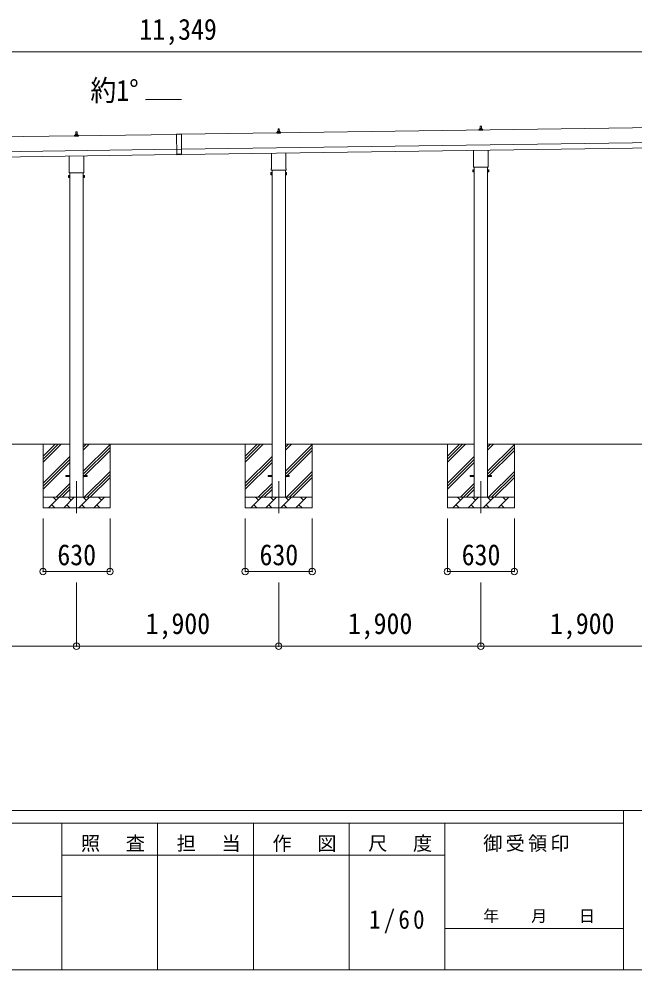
# Model space of a CAD drawing. Units: millimetres at full size, sheet at 1:60. Extents: x -16864 to 16864, y -11640 to 11640.
# Drawn here: x 5000 to 10789, y -11640 to -2696 of the extents above; entities that cross this region are included whole.
import ezdxf
from ezdxf.enums import TextEntityAlignment as Align

# ---------------------------------------------------------------- set-up
doc = ezdxf.new("R2010")
doc.units = ezdxf.units.MM
doc.header["$LTSCALE"] = 60
doc.header["$PDMODE"] = 32
doc.header["$PDSIZE"] = 60
doc.linetypes.add('CHAIN1', pattern=[8, 5, -1, 1, -1])
for name, color, linetype, lineweight in [('0-1_Defpoints', 7, 'CHAIN1', 9), ('0-2_TEXT1', 4, 'Continuous', 9), ('0-3_SHAPE', 7, 'Continuous', 9), ('0-7_PARTS2', 7, 'Continuous', 9), ('0-8_TABLE1', 6, 'Continuous', 9), ('F-0', 7, 'Continuous', 9)]:
    doc.layers.add(name, color=color, linetype=linetype, lineweight=lineweight)
doc.styles.add('ＭＳ ゴシック', font='')
doc.styles.get('ＭＳ ゴシック').set_extended_font_data('MS Gothic')

msp = doc.modelspace()

# ---------------------------------------------------------------- linework, layer by layer
at = {"layer": '0-1_Defpoints'}
for p, q in [((5540.59, -7043.97), (5540.59, -7392.97)), ((7440.59, -7043.97), (7440.59, -7392.97)), ((9340.59, -7043.97), (9340.59, -7392.97))]:
    msp.add_line(p, q, dxfattribs=at)
at = {"layer": '0-2_TEXT1'}
for p, q in [((6528.49, -3453.14), (6192.49, -3457.94)), ((12131.27, -3700.56), (6525.65, -3780.64)), ((7430.9, -3758.93), (7430.9, -3754.72)), ((7431.9, -3754.72), (7449.9, -3754.72)), ((7434.9, -3754.72), (7435.62, -3731.19)), ((7436.62, -3730.22), (7445.17, -3730.22)), ((7446.17, -3731.19), (7446.9, -3754.72)), ((7450.9, -3758.93), (7450.9, -3754.72)), ((9322.65, -3743.07), (9322.65, -3735.36)), ((9359.15, -3743.07), (9322.65, -3743.07)), ((9323.03, -3734.57), (9358.76, -3734.57)), ((9323.41, -3734.39), (9330.13, -3732.76)), ((9330.51, -3732.57), (9351.28, -3732.57)), ((9330.9, -3731.79), (9330.9, -3727.57)), ((9331.9, -3727.57), (9349.9, -3727.57)), ((9334.9, -3727.57), (9335.62, -3704.05)), ((9336.62, -3703.07), (9345.17, -3703.07)), ((9346.17, -3704.05), (9346.9, -3727.57)), ((9350.9, -3731.79), (9350.9, -3727.57)), ((9358.38, -3734.39), (9351.66, -3732.76)), ((9359.15, -3743.07), (9359.15, -3735.36)), ((6480.66, -3781.28), (850.19, -3861.72)), ((5522.65, -3797.36), (5522.65, -3789.65)), ((5559.15, -3797.36), (5522.65, -3797.36)), ((5523.03, -3788.86), (5558.76, -3788.86)), ((5523.41, -3788.67), (5530.13, -3787.04)), ((5530.51, -3786.86), (5551.28, -3786.86)), ((5530.9, -3786.07), (5530.9, -3781.86)), ((5531.9, -3781.86), (5549.9, -3781.86)), ((5534.9, -3781.86), (5535.62, -3758.33)), ((5536.62, -3757.36), (5545.17, -3757.36)), ((5546.17, -3758.33), (5546.9, -3781.86)), ((5550.9, -3786.07), (5550.9, -3781.86)), ((5558.38, -3788.67), (5551.66, -3787.04)), ((5559.15, -3797.36), (5559.15, -3789.65)), ((6480.64, -3780.28), (6525.64, -3779.64)), ((6480.64, -3780.28), (6483.39, -3972.76)), ((6525.65, -3780.64), (6480.66, -3781.28)), ((6525.64, -3779.64), (6528.39, -3972.12)), ((6527.65, -3920.62), (12133.27, -3840.54)), ((7422.65, -3770.22), (7422.65, -3762.5)), ((7459.15, -3770.22), (7422.65, -3770.22)), ((7423.03, -3761.72), (7458.76, -3761.72)), ((7423.41, -3761.53), (7430.13, -3759.9)), ((7430.51, -3759.72), (7451.28, -3759.72)), ((7458.38, -3761.53), (7451.66, -3759.9)), ((7459.15, -3770.22), (7459.15, -3762.5)), ((852.19, -4001.7), (6482.66, -3921.27)), ((6527.67, -3921.62), (6482.67, -3922.27)), ((6528.37, -3970.62), (12133.99, -3890.54)), ((9272.29, -4077.06), (9272.29, -3931.42)), ((9408.89, -3929.47), (9408.89, -4077.06)), ((852.91, -4051.7), (6483.37, -3971.26)), ((5472.29, -4131.35), (5472.29, -3985.71)), ((5608.89, -3983.75), (5608.89, -4131.35)), ((6528.32, -3967.12), (6483.32, -3967.76)), ((6528.39, -3972.12), (6483.39, -3972.76)), ((7372.29, -4104.2), (7372.29, -3958.56)), ((7508.89, -3956.61), (7508.89, -4104.2)), ((7370.59, -4112.98), (7370.59, -4107.48)), ((7510.59, -4107.48), (7510.59, -4112.98)), ((9270.59, -4085.83), (9270.59, -4080.33)), ((9408.53, -4089.33), (9272.65, -4089.33)), ((9278.09, -4089.33), (9278.09, -7193.97)), ((9403.09, -7193.97), (9403.09, -4089.33)), ((9410.59, -4080.33), (9410.59, -4085.83)), ((5466.59, -4169.62), (5467.35, -4168.3)), ((5466.59, -4169.62), (5466.59, -4186.62)), ((5466.59, -4186.62), (5467.35, -4187.93)), ((5473.59, -4173.21), (5467.35, -4173.21)), ((5473.59, -4183.03), (5467.35, -4183.03)), ((5473.59, -4187.93), (5467.35, -4187.93)), ((5470.59, -4140.12), (5470.59, -4134.62)), ((5608.53, -4143.62), (5472.65, -4143.62)), ((5476.09, -4187.32), (5473.59, -4187.32)), ((5478.09, -4143.62), (5478.09, -7193.97)), ((5603.09, -7193.97), (5603.09, -4143.62)), ((5605.09, -4187.32), (5607.59, -4187.32)), ((5607.59, -4173.21), (5613.83, -4173.21)), ((5607.59, -4183.03), (5613.83, -4183.03)), ((5607.59, -4187.93), (5613.83, -4187.93)), ((5610.59, -4134.62), (5610.59, -4140.12)), ((5614.59, -4169.62), (5613.83, -4168.3)), ((5614.59, -4186.62), (5613.83, -4187.93)), ((5614.59, -4169.62), (5614.59, -4186.62)), ((7366.59, -4142.48), (7367.35, -4141.16)), ((7366.59, -4142.48), (7366.59, -4159.48)), ((7366.59, -4159.48), (7367.35, -4160.79)), ((7373.59, -4146.07), (7367.35, -4146.07)), ((7373.59, -4155.88), (7367.35, -4155.88)), ((7373.59, -4160.79), (7367.35, -4160.79)), ((7508.53, -4116.48), (7372.65, -4116.48)), ((7376.09, -4160.18), (7373.59, -4160.18)), ((7378.09, -4116.48), (7378.09, -7193.97)), ((7503.09, -7193.97), (7503.09, -4116.48)), ((7505.09, -4160.18), (7507.59, -4160.18)), ((7507.59, -4146.07), (7513.83, -4146.07)), ((7507.59, -4155.88), (7513.83, -4155.88)), ((7507.59, -4160.79), (7513.83, -4160.79)), ((7514.59, -4142.48), (7513.83, -4141.16)), ((7514.59, -4159.48), (7513.83, -4160.79)), ((7514.59, -4142.48), (7514.59, -4159.48)), ((9266.59, -4115.33), (9267.35, -4114.02)), ((9266.59, -4115.33), (9266.59, -4132.33)), ((9266.59, -4132.33), (9267.35, -4133.65)), ((9273.59, -4118.93), (9267.35, -4118.93)), ((9273.59, -4128.74), (9267.35, -4128.74)), ((9273.59, -4133.65), (9267.35, -4133.65)), ((9276.09, -4133.03), (9273.59, -4133.03)), ((9405.09, -4133.03), (9407.59, -4133.03)), ((9407.59, -4118.93), (9413.83, -4118.93)), ((9407.59, -4128.74), (9413.83, -4128.74)), ((9407.59, -4133.65), (9413.83, -4133.65)), ((9414.59, -4115.33), (9413.83, -4114.02)), ((9414.59, -4132.33), (9413.83, -4133.65)), ((9414.59, -4115.33), (9414.59, -4132.33)), ((5440.59, -6989.47), (5478.09, -6989.47)), ((5440.59, -6998.47), (5440.59, -6989.47)), ((5440.59, -6989.47), (5478.09, -6989.47)), ((5440.59, -6998.47), (5440.59, -6989.47)), ((5440.59, -6998.47), (5478.09, -6998.47)), ((5440.59, -6998.47), (5478.09, -6998.47)), ((5603.09, -6989.47), (5640.59, -6989.47)), ((5603.09, -6989.47), (5640.59, -6989.47)), ((5603.09, -6998.47), (5640.59, -6998.47)), ((5603.09, -6998.47), (5640.59, -6998.47)), ((5640.59, -6998.47), (5640.59, -6989.47)), ((5640.59, -6998.47), (5640.59, -6989.47)), ((7340.59, -6989.47), (7378.09, -6989.47)), ((7340.59, -6998.47), (7340.59, -6989.47)), ((7340.59, -6989.47), (7378.09, -6989.47)), ((7340.59, -6998.47), (7340.59, -6989.47)), ((7340.59, -6998.47), (7378.09, -6998.47)), ((7340.59, -6998.47), (7378.09, -6998.47)), ((7503.09, -6989.47), (7540.59, -6989.47)), ((7503.09, -6989.47), (7540.59, -6989.47)), ((7503.09, -6998.47), (7540.59, -6998.47)), ((7503.09, -6998.47), (7540.59, -6998.47)), ((7540.59, -6998.47), (7540.59, -6989.47)), ((7540.59, -6998.47), (7540.59, -6989.47)), ((9240.59, -6989.47), (9278.09, -6989.47)), ((9240.59, -6998.47), (9240.59, -6989.47)), ((9240.59, -6989.47), (9278.09, -6989.47)), ((9240.59, -6998.47), (9240.59, -6989.47)), ((9240.59, -6998.47), (9278.09, -6998.47)), ((9240.59, -6998.47), (9278.09, -6998.47)), ((9403.09, -6989.47), (9440.59, -6989.47)), ((9403.09, -6989.47), (9440.59, -6989.47)), ((9403.09, -6998.47), (9440.59, -6998.47)), ((9403.09, -6998.47), (9440.59, -6998.47)), ((9440.59, -6998.47), (9440.59, -6989.47)), ((9440.59, -6998.47), (9440.59, -6989.47))]:
    msp.add_line(p, q, dxfattribs=at)
for points in [[(9276.09, -4134.33), (9276.09, -4113.33), (9278.09, -4113.33), (9278.09, -4134.33)], [(9405.09, -4134.33), (9405.09, -4113.33), (9403.09, -4113.33), (9403.09, -4134.33)], [(5476.09, -4188.62), (5476.09, -4167.62), (5478.09, -4167.62), (5478.09, -4188.62)], [(5605.09, -4188.62), (5605.09, -4167.62), (5603.09, -4167.62), (5603.09, -4188.62)], [(7376.09, -4161.48), (7376.09, -4140.48), (7378.09, -4140.48), (7378.09, -4161.48)], [(7505.09, -4161.48), (7505.09, -4140.48), (7503.09, -4140.48), (7503.09, -4161.48)]]:
    msp.add_lwpolyline(points, close=True, dxfattribs=at)
for points in [[(5473.59, -4187.93), (5473.59, -4168.3), (5467.35, -4168.3)], [(5473.59, -4187.32), (5473.59, -4168.92), (5476.09, -4168.92)], [(5607.59, -4187.32), (5607.59, -4168.92), (5605.09, -4168.92)], [(5607.59, -4187.93), (5607.59, -4168.3), (5613.83, -4168.3)], [(7373.59, -4160.79), (7373.59, -4141.16), (7367.35, -4141.16)], [(7373.59, -4160.18), (7373.59, -4141.78), (7376.09, -4141.78)], [(7507.59, -4160.18), (7507.59, -4141.78), (7505.09, -4141.78)], [(7507.59, -4160.79), (7507.59, -4141.16), (7513.83, -4141.16)], [(9273.59, -4133.65), (9273.59, -4114.02), (9267.35, -4114.02)], [(9273.59, -4133.03), (9273.59, -4114.63), (9276.09, -4114.63)], [(9407.59, -4133.03), (9407.59, -4114.63), (9405.09, -4114.63)], [(9407.59, -4133.65), (9407.59, -4114.02), (9413.83, -4114.02)]]:
    msp.add_lwpolyline(points, dxfattribs=at)
for centre, radius, start, end in [((7434.98, -3755.35), 4.13, 90, 171.17633), ((7431.9, -3755.72), 1, 90, 180), ((7436.62, -3731.22), 1, 90, 178.60509), ((7444.23, -3754.72), 4.83, 133.60282, 180), ((7437.56, -3754.72), 4.83, 0, 46.39718), ((7445.17, -3731.22), 1, 1.39491, 90), ((7446.81, -3755.35), 4.13, 8.82367, 90), ((7449.9, -3755.72), 1, 0, 90), ((9323.65, -3735.36), 1, 103.62699, 180), ((9329.9, -3731.79), 1, 283.62699, 0), ((9334.98, -3728.21), 4.13, 90, 171.17633), ((9331.9, -3728.57), 1, 90, 180), ((9336.62, -3704.07), 1, 90, 178.60509), ((9344.23, -3727.57), 4.83, 133.60282, 180), ((9337.56, -3727.57), 4.83, 0, 46.39718), ((9345.17, -3704.07), 1, 1.39491, 90), ((9346.81, -3728.21), 4.13, 8.82367, 90), ((9349.9, -3728.57), 1, 0, 90), ((9351.9, -3731.79), 1, 180, 256.37301), ((9358.15, -3735.36), 1, 0, 76.37301), ((5523.65, -3789.65), 1, 103.62699, 180), ((5529.9, -3786.07), 1, 283.62699, 0), ((5534.98, -3782.49), 4.13, 90, 171.17633), ((5531.9, -3782.86), 1, 90, 180), ((5536.62, -3758.36), 1, 90, 178.60509), ((5544.23, -3781.86), 4.83, 133.60282, 180), ((5537.56, -3781.86), 4.83, 0, 46.39718), ((5545.17, -3758.36), 1, 1.39491, 90), ((5546.81, -3782.49), 4.13, 8.82367, 90), ((5549.9, -3782.86), 1, 0, 90), ((5551.9, -3786.07), 1, 180, 256.37301), ((5558.15, -3789.65), 1, 0, 76.37301), ((7423.65, -3762.5), 1, 103.62699, 180), ((7429.9, -3758.93), 1, 283.62699, 0), ((7451.9, -3758.93), 1, 180, 256.37301), ((7458.15, -3762.5), 1, 0, 76.37301), ((7374.59, -4107.48), 4, 125.09963, 180), ((7374.59, -4112.98), 4, 180, 194.47751), ((7374.59, -4112.98), 4, 194.47751, 241.04498), ((7506.59, -4112.98), 4, 298.95502, 345.52249), ((7506.59, -4107.48), 4, 0, 54.90037), ((7506.59, -4112.98), 4, 345.52249, 0), ((9274.59, -4080.33), 4, 125.09963, 180), ((9274.59, -4085.83), 4, 180, 194.47751), ((9274.59, -4085.83), 4, 194.47751, 241.04498), ((9406.59, -4085.83), 4, 298.95502, 345.52249), ((9406.59, -4080.33), 4, 0, 54.90037), ((9406.59, -4085.83), 4, 345.52249, 0), ((5470.93, -4170.76), 4.34, 145.61575, 214.38425), ((5482.83, -4178.12), 16.24, 162.41205, 197.58795), ((5470.93, -4185.48), 4.34, 145.61575, 214.38425), ((5474.59, -4134.62), 4, 125.09963, 180), ((5474.59, -4140.12), 4, 180, 194.47751), ((5474.59, -4140.12), 4, 194.47751, 241.04498), ((5606.59, -4140.12), 4, 298.95502, 345.52249), ((5606.59, -4134.62), 4, 0, 54.90037), ((5606.59, -4140.12), 4, 345.52249, 0), ((5610.24, -4170.76), 4.34, 325.61575, 34.38425), ((5598.35, -4178.12), 16.24, 342.41205, 17.58795), ((5610.24, -4185.48), 4.34, 325.61575, 34.38425), ((7370.93, -4143.61), 4.34, 145.61575, 214.38425), ((7382.83, -4150.98), 16.24, 162.41205, 197.58795), ((7370.93, -4158.34), 4.34, 145.61575, 214.38425), ((7510.24, -4143.61), 4.34, 325.61575, 34.38425), ((7498.35, -4150.98), 16.24, 342.41205, 17.58795), ((7510.24, -4158.34), 4.34, 325.61575, 34.38425), ((9270.93, -4116.47), 4.34, 145.61575, 214.38425), ((9282.83, -4123.83), 16.24, 162.41205, 197.58795), ((9270.93, -4131.19), 4.34, 145.61575, 214.38425), ((9410.24, -4116.47), 4.34, 325.61575, 34.38425), ((9398.35, -4123.83), 16.24, 342.41205, 17.58795), ((9410.24, -4131.19), 4.34, 325.61575, 34.38425)]:
    msp.add_arc(centre, radius, start, end, dxfattribs=at)
at = {"layer": '0-3_SHAPE'}
for p, q in [((5478.09, -6693.97), (3703.09, -6693.97)), ((5225.59, -6693.97), (5225.59, -7293.97)), ((5225.59, -6807.46), (5339.07, -6693.97)), ((5225.59, -6835.74), (5367.36, -6693.97)), ((5225.59, -6864.03), (5395.64, -6693.97)), ((7378.09, -6693.97), (5603.09, -6693.97)), ((5603.09, -6722.8), (5631.91, -6693.97)), ((5603.09, -6751.08), (5660.2, -6693.97)), ((5603.09, -6949.07), (5855.59, -6696.57)), ((5855.59, -6693.97), (5855.59, -7293.97)), ((7125.59, -6693.97), (7125.59, -7293.97)), ((7125.59, -6807.46), (7239.07, -6693.97)), ((7125.59, -6835.74), (7267.36, -6693.97)), ((7125.59, -6864.03), (7295.64, -6693.97)), ((9278.09, -6693.97), (7503.09, -6693.97)), ((7503.09, -6722.8), (7531.91, -6693.97)), ((7503.09, -6751.08), (7560.2, -6693.97)), ((7503.09, -6949.07), (7755.59, -6696.57)), ((7755.59, -6693.97), (7755.59, -7293.97)), ((9025.59, -6693.97), (9025.59, -7293.97)), ((9025.59, -6807.46), (9139.07, -6693.97)), ((9025.59, -6835.74), (9167.36, -6693.97)), ((9025.59, -6864.03), (9195.64, -6693.97)), ((11178.09, -6693.97), (9403.09, -6693.97)), ((9403.09, -6722.8), (9431.91, -6693.97)), ((9403.09, -6751.08), (9460.2, -6693.97)), ((9403.09, -6949.07), (9655.59, -6696.57)), ((9655.59, -6693.97), (9655.59, -7293.97)), ((5603.09, -6977.36), (5855.59, -6724.86)), ((5603.09, -7005.64), (5855.59, -6753.14)), ((7503.09, -6977.36), (7755.59, -6724.86)), ((7503.09, -7005.64), (7755.59, -6753.14)), ((9403.09, -6977.36), (9655.59, -6724.86)), ((9403.09, -7005.64), (9655.59, -6753.14)), ((5225.59, -7062.02), (5478.09, -6809.52)), ((5225.59, -7090.3), (5478.09, -6837.8)), ((5225.59, -7118.58), (5478.09, -6866.08)), ((7125.59, -7062.02), (7378.09, -6809.52)), ((7125.59, -7090.3), (7378.09, -6837.8)), ((7125.59, -7118.58), (7378.09, -6866.08)), ((9025.59, -7062.02), (9278.09, -6809.52)), ((9025.59, -7090.3), (9278.09, -6837.8)), ((9025.59, -7118.58), (9278.09, -6866.08)), ((5612.75, -7193.97), (5855.59, -6951.13)), ((7512.75, -7193.97), (7755.59, -6951.13)), ((9412.75, -7193.97), (9655.59, -6951.13)), ((5348.19, -7193.97), (5478.09, -7064.07)), ((5641.03, -7193.97), (5855.59, -6979.42)), ((5669.31, -7193.97), (5855.59, -7007.7)), ((7248.19, -7193.97), (7378.09, -7064.07)), ((7541.03, -7193.97), (7755.59, -6979.42)), ((7569.31, -7193.97), (7755.59, -7007.7)), ((9148.19, -7193.97), (9278.09, -7064.07)), ((9441.03, -7193.97), (9655.59, -6979.42)), ((9469.31, -7193.97), (9655.59, -7007.7)), ((5376.47, -7193.97), (5478.09, -7092.36)), ((5404.76, -7193.97), (5478.09, -7120.64)), ((7276.47, -7193.97), (7378.09, -7092.36)), ((7304.76, -7193.97), (7378.09, -7120.64)), ((9176.47, -7193.97), (9278.09, -7092.36)), ((9204.76, -7193.97), (9278.09, -7120.64)), ((5225.59, -7193.97), (5855.59, -7193.97)), ((5278.46, -7293.97), (5378.46, -7193.97)), ((5349.9, -7222.53), (5321.35, -7193.97)), ((5419.88, -7293.97), (5519.88, -7193.97)), ((5491.32, -7222.53), (5462.77, -7193.97)), ((5561.3, -7293.97), (5661.3, -7193.97)), ((5632.75, -7222.53), (5604.19, -7193.97)), ((5702.72, -7293.97), (5802.72, -7193.97)), ((5774.17, -7222.53), (5745.61, -7193.97)), ((7125.59, -7193.97), (7755.59, -7193.97)), ((7178.46, -7293.97), (7278.46, -7193.97)), ((7249.9, -7222.53), (7221.35, -7193.97)), ((7319.88, -7293.97), (7419.88, -7193.97)), ((7391.32, -7222.53), (7362.77, -7193.97)), ((7461.3, -7293.97), (7561.3, -7193.97)), ((7532.75, -7222.53), (7504.19, -7193.97)), ((7602.72, -7293.97), (7702.72, -7193.97)), ((7674.17, -7222.53), (7645.61, -7193.97)), ((9025.59, -7193.97), (9655.59, -7193.97)), ((9078.46, -7293.97), (9178.46, -7193.97)), ((9149.9, -7222.53), (9121.35, -7193.97)), ((9219.88, -7293.97), (9319.88, -7193.97)), ((9291.32, -7222.53), (9262.77, -7193.97)), ((9361.3, -7293.97), (9461.3, -7193.97)), ((9432.75, -7222.53), (9404.19, -7193.97)), ((9502.72, -7293.97), (9602.72, -7193.97)), ((9574.17, -7222.53), (9545.61, -7193.97)), ((5855.59, -7293.97), (5225.59, -7293.97)), ((5307.01, -7265.42), (5335.56, -7293.97)), ((5448.43, -7265.42), (5476.98, -7293.97)), ((5589.85, -7265.42), (5618.41, -7293.97)), ((5731.27, -7265.42), (5759.83, -7293.97)), ((7755.59, -7293.97), (7125.59, -7293.97)), ((7207.01, -7265.42), (7235.56, -7293.97)), ((7348.43, -7265.42), (7376.98, -7293.97)), ((7489.85, -7265.42), (7518.41, -7293.97)), ((7631.27, -7265.42), (7659.83, -7293.97)), ((9655.59, -7293.97), (9025.59, -7293.97)), ((9107.01, -7265.42), (9135.56, -7293.97)), ((9248.43, -7265.42), (9276.98, -7293.97)), ((9389.85, -7265.42), (9418.41, -7293.97)), ((9531.27, -7265.42), (9559.83, -7293.97))]:
    msp.add_line(p, q, dxfattribs=at)
at = {"layer": '0-7_PARTS2', "color": 4}
for p, q in [((6192.49, -3457.94), (6192.49, -3453.14)), ((6192.49, -3453.14), (6528.49, -3453.14))]:
    msp.add_line(p, q, dxfattribs=at)
at = {"layer": '0-8_TABLE1'}
for p, q in [((12166.59, -3006.34), (817.59, -3006.34)), ((5225.59, -7892.97), (5225.59, -7392.97)), ((5855.59, -7892.97), (5855.59, -7392.97)), ((7125.59, -7892.97), (7125.59, -7392.97)), ((7755.59, -7892.97), (7755.59, -7392.97)), ((9025.59, -7892.97), (9025.59, -7392.97)), ((9655.59, -7892.97), (9655.59, -7392.97)), ((5225.59, -7892.97), (5855.59, -7892.97)), ((7125.59, -7892.97), (7755.59, -7892.97)), ((9025.59, -7892.97), (9655.59, -7892.97)), ((5540.59, -8594.97), (5540.59, -7994.97)), ((7440.59, -8594.97), (7440.59, -7994.97)), ((9340.59, -8594.97), (9340.59, -7994.97)), ((5540.59, -8594.97), (3640.59, -8594.97)), ((7440.59, -8594.97), (5540.59, -8594.97)), ((9340.59, -8594.97), (7440.59, -8594.97)), ((11240.59, -8594.97), (9340.59, -8594.97))]:
    msp.add_line(p, q, dxfattribs=at)
for p in [(5225.59, -7892.97), (5855.59, -7892.97), (7125.59, -7892.97), (7755.59, -7892.97), (9025.59, -7892.97), (9655.59, -7892.97), (5540.59, -8594.97), (7440.59, -8594.97), (9340.59, -8594.97)]:
    msp.add_point(p, dxfattribs=at)
at = {"layer": 'F-0', "color": 5, "lineweight": 5}
for p, q in [((-16864.12, -10140), (16015.88, -10140)), ((10682.37, -10140), (10682.37, -11640)), ((-16864.12, -10260), (10682.37, -10260)), ((5402.37, -10260), (5402.37, -11640)), ((6302.37, -10260), (6302.37, -11640)), ((7202.37, -10260), (7202.37, -11640)), ((8102.36, -10260), (8102.36, -11640)), ((9002.37, -10260), (9002.37, -11640)), ((5402.37, -10560), (9002.37, -10560)), ((-6897.63, -10950), (5402.37, -10950)), ((9002.37, -11250), (10682.37, -11250)), ((-16864.12, -11640), (16015.88, -11640))]:
    msp.add_line(p, q, dxfattribs=at)

# ---------------------------------------------------------------- texts
at = {"layer": '0-7_PARTS2', "style": 'ＭＳ ゴシック', "width": 0.9}
msp.add_text('約1°', height=197.9, dxfattribs=at).set_placement((5671.41, -3525.7), align=Align.BOTTOM_LEFT)
at = {"layer": '0-8_TABLE1', "color": 7, "style": 'ＭＳ ゴシック', "width": 0.9}
for s, p in [('11,349', (6132.09, -2951.34)), ('630', (5360.59, -7892.97)), ('630', (7260.59, -7892.97)), ('630', (9160.59, -7892.97)), ('1,900', (6190.59, -8539.97)), ('1,900', (8090.59, -8539.97)), ('1,900', (9990.59, -8539.97))]:
    msp.add_text(s, height=197.9, dxfattribs=at).set_placement(p, align=Align.BOTTOM_LEFT)
at = {"layer": 'F-0', "style": 'ＭＳ ゴシック'}
msp.add_text('年\u3000\u3000月\u3000\u3000日', height=110, dxfattribs=at).set_placement((9362.37, -11220), align=Align.BOTTOM_LEFT)
at = {"layer": 'F-0', "attachment_point": 7, "style": 'ＭＳ ゴシック'}
for s, insert, char_height in [('\\T1.17;照\u3000査', (5582.37, -10530), 132), ('\\T1.17;担\u3000当', (6482.37, -10530), 132), ('\\T1.17;作\u3000図', (7382.37, -10530), 132), ('\\T1.17;尺\u3000度', (8282.37, -10530), 132), ('\\T1.17;御受領印', (9362.37, -10530), 132), ('\\T1.28;\\W0.9;1/60', (8289.87, -11295), 176)]:
    msp.add_mtext(s, dxfattribs=dict(at, insert=insert, char_height=char_height))

doc.saveas('drawing.dxf')
